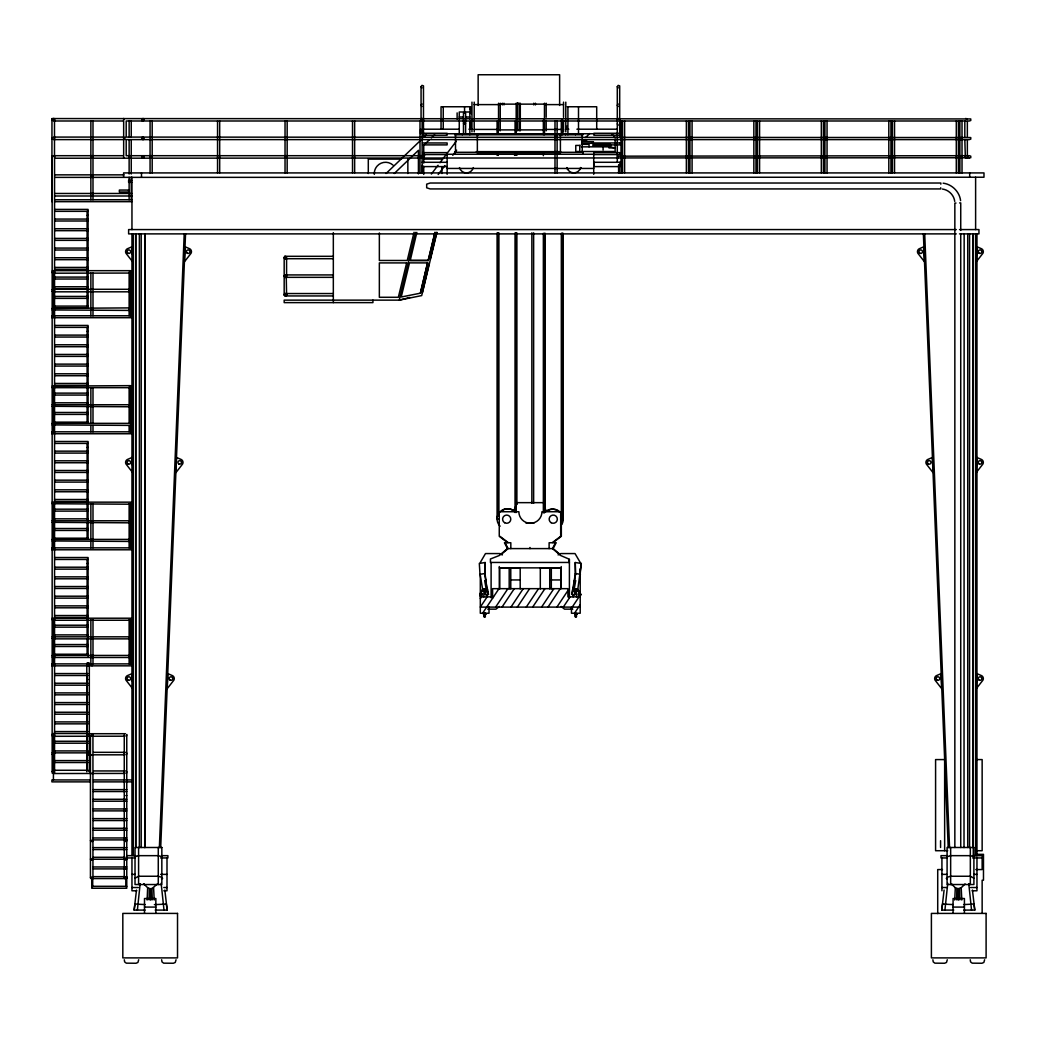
<?xml version="1.0" encoding="UTF-8"?>
<svg xmlns="http://www.w3.org/2000/svg" width="1038" height="1038" viewBox="0 0 1038 1038"><rect width="100%" height="100%" fill="white"/><g stroke="black" fill="none" stroke-linecap="round" stroke-linejoin="round"><path stroke-width="1.5" d="M480.75 596.863L480.75 593.243A2.4 1.713 90 0 1 483.306 591.154M480.828 596.863L480.828 593.243A2.4 1.7 -90 0 1 481.061 592.036M483.851 596.863L483.851 593.243A2.4 1.713 90 0 1 486.407 591.154M484.824 574.299L485.031 573.534L487.043 589.441L484.824 574.299L485.148 562.518L479.322 563.413L479.984 574.299L485.031 573.534L485.148 562.518M150.315 899.881L150.523 888.697L149.368 888.541M957.918 899.881L958.126 888.697L955.453 887.892L951.444 883.948M149.031 899.829L149.368 888.554L147.85 887.892M956.647 899.829L956.854 888.502M940.7 187.8L940.662 188.929L430.147 188.929L426.683 187.8L426.683 184.154L430.147 183.025L940.856 183.025L940.817 184.154M159.372 847.566L184.206 233.887M160.708 847.566L185.543 233.887M147.111 900.024L147.656 887.75L143.841 883.948M954.713 900.024L955.323 887.801M579.723 578.841L581.176 563.413L575.26 562.518L575.376 573.534L571.938 594.424L573.391 594.852A1.635 1.155 90 0 0 574.728 592.724L572.678 589.247L571.938 594.424M572.678 589.247L577.777 589.441L581.306 563.413M137.379 910.092L140.156 883.662M947.759 883.26L944.93 910.092M136.484 890.059L134.149 910.092L145.151 910.092M944.087 890.059L941.764 910.092L953.74 910.092M134.149 910.092L134.953 903.89A179.808 2.53 0.1 0 0 138.093 904.202L138.093 904.202A181.352 2.556 0.1 0 0 145.32 904.565M941.764 910.092L942.556 903.89A180.041 2.53 0.1 0 0 944.865 904.137L945.709 904.202A181.352 2.556 0.1 0 0 952.962 904.565M579.723 594.917C578.854 590.843 577.725 597.81 579.879 594.527M580.527 594.527L580.32 595.254M480.698 595.553L480.192 593.801M481.087 593.58C479.504 597.304 484.214 593.723 480.607 593.502M575.26 562.518L575.571 574.299L573.21 588.909M126.493 735.981L126.766 734.45L126.766 888.243L91.746 888.243L91.746 877.058M126.493 754.6L126.766 753.069M126.493 773.219L126.766 771.675M515.471 152.262L514.524 155.363M414.058 232.278L407.246 260.473L379.35 260.473L379.35 232.953M415.628 232.395L399.254 300.138L284.178 300.138L284.178 302.616L372.927 302.616L372.927 300.138M427.708 262.912L409.491 262.874L401.239 297.011L420.39 293.183L427.565 262.874L420.39 293.183M435.078 232.408L428.292 260.473L410.231 260.473L416.861 232.369M428.149 260.434L434.935 232.369M428.966 264.418L422.362 292.781M430.316 258.851L436.726 232.356M436.959 232.408L421.688 295.583L399.254 300.138L410.036 297.452M92.94 877.525L92.667 878.589L91.123 878.732L90.436 877.759L90.436 735.812L92.94 733.762L92.94 877.525L90.436 877.759M485.031 616.844L485.031 613.237M485.33 616.844L485.33 613.237M576.207 616.844L576.207 613.237M576.492 616.844L576.492 615.3M481.411 592.322L482.411 589.506L487.198 588.909L488.47 594.424L487.004 594.852A1.635 1.155 90 0 1 485.667 592.737L487.717 589.247M486.303 590.959L485.018 592.737A1.635 1.168 -89.9 0 0 486.355 594.852L488.068 594.359M86.79 736.202L87.335 734.787M87.335 753.406L86.79 754.821L124.949 754.821L124.262 753.406M484.175 615.988L484.305 616.844M579.995 169.324L580.709 167.585M513.551 511.345L517.274 502.651L542.666 502.651M479.932 594.138L480.698 593.502M481.126 595.254L481.126 593.801M579.139 594.138L580.579 594.138M569.408 562.453L490.442 562.453L490.442 558.989L499.252 555.525L507.452 548.596L552.501 548.596L555.499 542.744M86.79 771.831L86.79 663.983L87.335 662.971L88.892 663.01L89.32 664.216M611.239 144.944L610.007 144.944M480.309 562.453L485.486 553.565L499.667 553.565L502.418 554.915M482.605 613.237L498.98 588.663M495.632 607.1L507.919 588.663M502.016 607.1L514.303 588.663M510.956 607.1L523.243 588.663M517.339 607.1L529.627 588.663M526.266 607.1L538.553 588.663M532.663 607.1L544.95 588.663M541.589 607.1L553.877 588.663M547.986 607.1L560.273 588.663M556.9 607.1L567.916 590.583M563.297 607.1L570.121 596.863M571.471 608.216L579.048 596.863M574.52 613.237L580.203 604.726M144.152 119.733L143.231 120.992L141.739 120.512L141.739 118.942L143.231 118.462M144.152 138.352L143.231 139.611L141.739 139.131L141.739 137.561L143.231 137.081M52.16 272.709L53.639 273.202L54.56 271.93L53.639 270.671L52.16 271.152M144.152 156.959L143.231 158.23L141.739 157.75L141.739 156.18L143.231 155.7M52.16 291.328L53.639 291.821L54.56 290.549L53.639 289.291L52.16 289.771M130.217 270.671L129.296 271.93L130.217 273.202L131.709 272.709L131.709 271.152L130.217 270.671L53.639 270.671M130.217 289.291L129.296 290.549L130.217 291.821L131.709 291.328L131.709 289.771L130.217 289.291L53.639 289.291M129.296 309.168L130.217 307.897L131.709 308.39L131.709 309.947L130.217 310.427L52.16 309.947M129.296 386.902L130.217 385.643L131.709 386.123L131.709 387.68L52.16 387.68M286.579 295.596L285.1 296.077L284.178 294.805L284.178 257.58L285.1 256.308L286.579 256.801M421.065 119.435L421.065 86.647L421.986 85.376L423.478 85.869L423.478 137.561M421.986 103.995L421.065 105.266L421.986 106.525M284.178 294.805L285.1 293.546L286.579 294.026M52.16 619.764L53.639 620.244L54.56 618.985M52.16 638.383L53.639 638.863L54.56 637.604M52.16 657.002L53.639 657.482L54.56 656.224M52.16 735.812L53.639 736.292L54.56 735.021M52.16 156.18L52.16 773.038L53.639 773.531L54.56 772.259L54.56 541.252M617.286 162.291L617.286 86.647L618.194 85.376L619.686 85.869L619.686 137.561M618.194 103.995L617.286 105.266L618.194 106.525M431.38 174.06L438.075 165.25M439.982 162.719L456.227 141.298M438.179 174.501L444.978 165.535M452.763 155.285L456.642 150.16M480.309 598.576L481.619 596.863M157.465 883.948L151.95 888.554L152.275 899.829M965.081 883.948L961.071 887.905M124.145 157.75L123.665 158.23L123.665 118.462L124.145 118.942M386.071 173.489L420.585 140.364M424.049 137.055L426.346 134.849M394.271 173.502L418.418 150.328L418.418 173.891M424.827 144.178L429.174 140M431.354 137.924L434.611 134.784M585.679 137.444L589.792 133.526M153.598 887.801L154.208 900.024M961.201 887.801L961.811 900.024M501.082 554.539L508.101 548.596L505.104 542.744M499.343 606.439L495.982 609.15L487.717 609.15M961.11 887.879L958.126 888.697M552.501 542.498L560.689 536.309L560.689 511.734M553.15 542.498L561.337 536.309L561.337 520.959M333.328 256.308L284.659 256.308L284.178 257.8L285.437 258.722L286.709 257.8M333.328 274.927L284.659 274.927L284.178 276.419L285.437 277.341L286.709 276.419M333.328 293.546L284.659 293.546L284.178 295.039L285.437 295.947L286.709 295.039M124.262 877.759L126.766 877.525L126.493 878.589L124.949 878.732L124.262 877.759L124.262 734.787L124.949 736.202L53.639 736.292M135.018 878.187L138.586 876.254L158.269 876.254L161.837 877.305M558.081 554.915L560.844 553.565L575.026 553.565L580.203 562.453M52.16 308.39L130.217 307.897M286.579 276.977L285.1 277.457L284.178 276.199L285.1 274.927L286.579 275.407M52.16 386.123L130.217 385.643M52.16 404.742L131.709 404.742L131.709 406.299L130.217 406.779L52.16 406.299M52.16 423.348L131.709 423.348L131.709 424.918L130.217 425.398L52.16 424.918M967.169 157.75L965.677 158.23L964.756 156.959M55.261 158.23L970.764 157.75L970.764 156.18L969.284 155.7L617.999 156.18M52.16 502.158L131.709 502.158L131.709 503.728L130.217 504.209L52.16 503.728M52.16 520.778L131.709 520.778L131.709 522.348L130.217 522.828L52.16 522.348M52.16 539.397L131.709 539.397L131.709 540.954L130.217 541.447L52.16 540.954M52.16 618.207L131.709 618.207L131.709 619.764L130.217 620.244L53.639 620.244M52.16 636.826L131.709 636.826L131.709 638.383L130.217 638.863L53.639 638.863M52.16 655.432L131.709 655.432L131.709 657.002L130.217 657.482L53.639 657.482M52.16 734.242L53.639 733.762M52.16 752.861L53.639 752.381L54.56 753.64L53.639 754.911L52.16 754.418M52.16 771.481L53.639 771L54.56 772.259M135.018 856.726L138.586 855.662L158.269 855.662L161.837 856.726M947.084 856.726L950.652 855.662L970.335 855.662L973.904 856.726M947.084 877.305L950.652 876.254L970.335 876.254L973.904 878.187M52.16 156.427L53.639 156.089L54.56 156.959L54.56 538.683M151.95 888.541L150.523 888.697M959.553 888.541L959.89 899.829M486.031 580.385L484.681 580.592L486.147 588.909L482.657 589.441L480.075 574.299M955.959 203.059L954.843 203.098L954.843 847.488M959.605 202.942L960.734 202.903L960.734 230.436M520.194 568.188L510.774 568.253L520.194 568.188L520.194 588.896M560.741 568.188L551.321 568.253L560.741 568.188L560.741 588.896M516.184 103.761L518.598 103.216M519.169 103.761L520.298 103.761M500.238 104.137L544.47 104.137M474.21 104.604L499.187 104.604M544.82 104.604L563.543 104.604M567.215 106.758L596.707 106.758L596.707 129.205M459.263 117.009L463.48 117.009M465.608 117.009L469.838 117.009M123.237 120.992L53.639 120.992L54.56 119.733L53.639 118.462L52.16 118.942L52.16 120.512M463.48 123.301L465.608 123.301M422.194 129.205L459.263 129.205M468.929 129.205L472.147 129.205M565.606 129.205L568.837 129.205M576.894 129.205L617.169 129.205M474.21 129.426L497.02 129.426M546.17 129.426L563.543 129.426M500.238 129.893L542.9 129.893M422.596 133.279L447.131 133.279L447.131 135.212L422.596 135.212M446.249 133.746L594.618 133.746M123.237 137.081L53.639 137.081L54.56 138.352L53.639 139.611L123.237 139.611M581.903 140.571L586.626 140.571M581.799 141.713L593.489 141.713M422.596 142.959L447.131 142.959L447.131 144.892L422.596 144.892M581.799 143.309L593.489 143.309M592.698 144.139L610.149 144.139M581.319 144.373L589.052 144.373L589.052 146.838M592.698 145.735L611.33 145.735M581.319 146.838L608.93 146.838L615.132 147.902L608.93 147.902M476.325 151.639L560.637 151.639M581.384 151.509L615.132 151.509L615.132 138.936M454.735 152.301L497.306 152.301L498.266 155.363L498.253 152.08M516.483 152.301L543.64 152.301M583.032 152.301L559.625 152.301L559.625 154.26M422.596 152.625L447.131 152.625L447.131 174.293M476.844 152.677L560.676 152.677M447.131 154.26L593.723 154.26L593.723 174.293M422.596 154.558L447.131 154.558M123.237 155.7L53.639 155.7L54.56 156.959M424.672 155.7L126.195 155.7L126.195 139.611L969.284 139.611L970.764 139.131L970.764 137.561L126.195 137.081L126.195 120.992L969.284 120.992L970.764 120.512L970.764 118.942L51.965 118.566L51.9 201.67M401.537 159.099L368.295 159.099L368.295 173.528M423.634 159.073L441.916 159.073M421.986 162.291L447.131 162.291M422.596 166.599L447.131 166.599M447.131 168.441L593.723 168.441M55.235 174.851L123.963 174.851M55.235 177.381L983.985 177.226L983.985 172.918L123.6 172.918L123.6 177.226M131.709 180.391L128.621 180.391L128.621 182.325L131.709 182.325M55.235 193.47L131.956 193.47M55.235 196L131.956 196M55.105 199.737L131.956 199.737M55.105 201.67L131.956 201.67M54.599 209.404L88.074 209.404L88.074 308.039L54.638 308.039M54.638 211.337L88.074 211.337M87.101 215.359L88.074 215.359M54.599 219.07L88.074 219.07M54.638 221.003L88.074 221.003M54.599 228.736L88.074 228.736M956.283 229.58L128.621 229.58L128.621 233.887L956.283 233.887M959.514 229.58L978.951 229.58L978.951 233.887L959.514 233.887M54.638 230.683L88.074 230.683M54.599 238.416L88.074 238.416M54.638 240.349L88.074 240.349M54.599 248.082L88.074 248.082M54.638 250.015L88.074 250.015M54.599 257.748L88.074 257.748M285.437 258.722L333.328 258.722M54.638 259.682L88.074 259.682M410.231 260.473L428.292 260.473M132.643 261.81L126.026 253.324A3.296 3.296 0 0 1 127.233 248.822L132.098 246.72L132.371 254.258M54.599 267.428L88.074 267.428M54.638 269.361L88.074 269.361M53.639 273.202L131.255 273.059L131.255 315.773M54.599 277.094L88.074 277.094M285.437 277.341L333.328 277.341M54.638 279.027L88.074 279.027M54.599 286.76L88.074 286.76M54.638 288.694L88.074 288.694M53.639 291.821L130.217 291.821M285.437 295.947L333.328 295.947M54.599 296.427L88.074 296.427M54.638 298.373L88.074 298.373M54.599 306.106L88.074 306.106M131.956 315.773L51.9 315.773L51.9 317.706L131.956 317.706M54.599 325.439L88.074 325.439L88.074 422.479M54.638 327.372L88.074 327.372M87.101 331.394L88.074 331.394M54.599 335.118L88.074 335.118M54.638 337.052L88.074 337.052M54.599 344.785L88.074 344.785M54.638 346.718L88.074 346.718M54.599 354.451L88.074 354.451M54.638 356.384L88.074 356.384M54.599 364.13L88.074 364.13M54.638 366.064L88.074 366.064M54.599 373.797L88.074 373.797M54.638 375.73L88.074 375.73M54.599 383.463L88.074 383.463M54.638 385.396L88.074 385.396M54.599 393.13L88.074 393.13M54.638 395.063L88.074 395.063M54.599 402.809L88.074 402.809M54.599 412.475L88.074 412.475M54.638 414.409L88.074 414.409M54.599 422.142L88.074 422.142M131.956 431.821L51.9 431.821L51.9 433.754L131.956 433.754M54.599 441.487L88.074 441.487L88.074 538.527M54.638 443.421L88.074 443.421M87.101 447.443L88.074 447.443M54.599 451.154L88.074 451.154M54.638 453.087L88.074 453.087M54.599 460.82L88.074 460.82M54.638 462.753L88.074 462.753M54.599 470.499L88.074 470.499M54.638 472.433L88.074 472.433M132.643 472.55L126.026 464.064A3.296 3.296 0 0 1 127.233 459.562L132.098 457.447L132.371 464.998M54.599 480.166L88.074 480.166M54.638 482.099L88.074 482.099M54.599 489.832L88.074 489.832M54.638 491.765L88.074 491.765M54.599 499.512L88.074 499.512M54.638 501.445L88.074 501.445M54.599 509.178L88.074 509.178M54.638 511.111L88.074 511.111M561.337 511.734L541.953 511.734A11.548 11.548 0 0 1 530.405 523.282A11.548 11.548 0 0 1 518.857 511.747L499.252 511.734L499.252 536.309L507.452 542.498M54.599 518.844L88.074 518.844M498.253 518.974L497.085 518.974L497.085 232.888M561.869 519.376L563.141 519.376L563.141 233.291M525.825 522.931L534.129 522.931M54.599 528.511L88.074 528.511M54.638 530.444L88.074 530.444M54.599 538.19L88.074 538.19M131.956 547.856L51.9 547.856L51.9 549.79L131.956 549.79M54.599 557.523L88.074 557.523L88.074 656.159M54.638 559.456L88.074 559.456M87.101 563.478L88.074 563.478M54.599 567.202L88.074 567.202M499.291 567.877L561.221 567.877M54.638 569.135L88.074 569.135M54.599 576.869L88.074 576.869M54.638 578.802L88.074 578.802M510.774 579.944L520.194 579.944M551.321 579.944L560.741 579.944M54.599 586.535L88.074 586.535M54.638 588.468L88.074 588.468M481.892 590.959L485.654 590.959M574.092 590.959L578.529 590.959M54.599 596.201L88.074 596.201M480.309 596.863L493.517 596.863M580.203 596.863L567.916 596.863L567.916 588.663L492.596 588.663L492.596 598.251M54.638 598.135L88.074 598.135M54.599 605.881L88.074 605.881M580.203 607.1L480.309 607.1L487.133 596.863L487.263 594.45M54.638 607.814L88.074 607.814M572.781 609.15L564.516 609.15L561.169 606.439M483.5 614.198L485.836 614.198M574.663 614.198L577.011 614.198M483.5 614.353L485.836 614.353M574.663 614.353L577.011 614.353M54.599 615.547L88.074 615.547M54.638 617.48L88.074 617.48M54.599 625.213L88.074 625.213M54.638 627.147L88.074 627.147M54.599 634.893L88.074 634.893M54.599 644.559L88.074 644.559M54.638 646.492L88.074 646.492M54.599 654.225L88.074 654.225M131.956 663.892L51.9 663.892L51.9 665.838L131.956 665.838M54.599 673.571L88.074 673.571M54.638 675.504L88.074 675.504M87.101 679.527L88.074 679.527M54.599 683.238L88.074 683.238M54.638 685.171L88.074 685.171M132.643 688.687L126.026 680.214A3.296 3.296 0 0 1 127.233 675.699L132.098 673.597L132.371 681.136M54.599 692.904L88.074 692.904M54.638 694.837L88.074 694.837M54.599 702.583L88.074 702.583M54.638 704.517L88.074 704.517M54.599 712.25L88.074 712.25M54.638 714.183L88.074 714.183M54.599 721.916L88.074 721.916M54.638 723.849L88.074 723.849M54.599 731.582L88.074 731.582M54.638 733.516L88.074 733.516M125.39 733.71L88.892 733.71L89.32 734.45M54.599 741.262L88.074 741.262M54.638 743.195L88.074 743.195M54.599 750.928L88.074 750.928M93.654 752.329L125.39 752.329M54.638 752.861L88.074 752.861M975.616 759.582L982.143 759.582L982.143 850.719L975.616 850.719M54.599 760.595L88.074 760.595M54.638 762.528L88.074 762.528M54.599 770.274L88.074 770.274M93.654 770.949L125.39 770.949M53.639 773.531L124.949 773.427L124.262 772.025M90.41 779.94L51.9 779.94L51.9 781.874L90.332 781.874M93.537 779.94L131.956 779.94M93.537 781.874L131.956 781.874M93.303 789.607L125.183 789.607M126.117 789.607L126.766 789.607M93.342 791.54L125.429 791.54M125.806 791.54L126.766 791.54M125.806 795.562L126.766 795.562M93.303 799.273L125.183 799.273M125.806 799.273L126.766 799.273M93.342 801.206L125.429 801.206M125.806 801.206L126.766 801.206M93.303 808.952L125.183 808.952M125.806 808.952L126.766 808.952M93.342 810.886L125.429 810.886M125.806 810.886L126.766 810.886M93.303 818.619L125.183 818.619M125.806 818.619L126.766 818.619M93.342 820.552L125.429 820.552M125.806 820.552L126.766 820.552M93.303 828.285L125.183 828.285M125.806 828.285L126.766 828.285M93.342 830.218L125.429 830.218M125.806 830.218L126.766 830.218M93.303 837.964L125.183 837.964M125.806 837.964L126.766 837.964M93.342 839.898L125.429 839.898M125.806 839.898L126.766 839.898M93.303 847.631L125.183 847.631M125.806 847.631L126.766 847.631M93.342 849.564L125.429 849.564M125.806 849.564L126.766 849.564M947.746 850.719L935.588 850.719L935.588 759.582L944.645 759.582L944.645 850.719M126.766 855.662L135.641 855.662M161.565 855.662L167.897 855.662L167.897 857.946L160.631 857.946M947.357 855.662L941.025 855.662L941.025 857.946L947.357 857.946M972.658 855.662L982.143 855.662L982.143 869.572L975.798 869.572M93.303 857.297L125.183 857.297M126.766 857.946L135.148 857.946L135.135 855.662M972.658 857.946L982.143 857.946M93.342 859.23L125.429 859.23M125.806 859.23L126.766 859.23M93.303 866.964L125.183 866.964M125.806 866.964L126.766 866.964M93.342 868.897L125.429 868.897M125.806 868.897L126.766 868.897M942.478 869.572L937.716 869.572L937.716 913.622M131.956 874.372L135.148 874.372M160.631 874.372L167.001 874.372M941.92 874.372L946.708 874.372M973.774 874.372L976.966 874.372M93.303 876.643L125.183 876.643M125.806 876.643L126.766 876.643M91.746 878.576L126.766 878.576M91.746 886.309L126.766 886.309M131.956 887.529L138.326 887.529M163.809 887.529L167.001 887.529M941.92 887.529L946.708 887.529M970.595 887.529L976.966 887.529M136.744 890.786L131.956 890.786L131.956 857.946M163.809 890.786L167.001 890.786L167.001 857.946M972.178 890.786L976.966 890.786L976.966 857.946M144.503 907.082L155.843 907.082M953.079 907.082L964.419 907.082M155.181 910.092L167.157 910.092L164.834 890.033M963.77 910.092L974.773 910.092L972.45 890.033M482.411 589.506L486.809 589.519M573.573 589.506L578.01 589.519L579.165 592.737A1.635 1.155 90 0 1 579.217 593.152M574.585 592.322L575.247 592.322M88.892 663.178L87.335 663.126L86.79 664.437L88.009 665.099M87.335 663.425L88.892 663.464L89.32 664.502M580.437 574.299L575.376 573.534L575.571 574.299M574.377 580.385L575.714 580.592L574.248 588.909L578.01 589.519M943.14 183.181C952.015 184.245 959.514 191.745 960.591 200.619M942.374 189.046C948.654 189.798 953.974 195.105 954.726 201.398M572.366 594.359L574.053 594.852A1.635 1.155 -89.9 0 0 575.389 592.724L574.754 590.959M965.677 118.462L967.169 118.942M618.194 118.462L619.686 118.942M421.986 118.462L423.478 118.942M86.79 663.983L88.009 664.657M86.79 664.138L88.009 664.813M488.47 594.424L487.432 590.246M90.436 735.812L91.123 736.292M90.436 754.418L91.123 754.911M90.436 773.038L91.123 773.531M499.914 536.309L508.101 542.498M560.17 554.539L553.15 548.596L556.147 542.744L549.115 542.744L549.115 548.596M552.501 548.596L560.689 555.525L568.759 558.989L568.759 562.453M580.086 593.58L580.579 594.917L579.295 595.254M965.314 156.18L964.821 139.611M966.871 157.75L967.351 158.23L967.351 139.87M611.927 134.084L615.132 137.444M951.625 884.129L952.495 885.116M144.023 884.129L144.879 885.116M968.363 156.959L969.284 158.23M617.286 86.647L618.194 87.906M617.286 123.872L618.194 125.144M617.286 156.959L618.194 158.23M421.065 86.647L421.986 87.906M284.178 257.58L285.1 258.838L286.579 258.358L286.579 275.706M53.639 307.897L54.56 309.168M53.639 385.643L54.56 386.902M53.639 404.249L54.56 405.521M129.296 637.604L130.217 638.863M129.296 656.224L130.217 657.482M88.892 752.329L89.32 753.069M88.892 770.949L89.32 771.675L89.32 664.061M507.452 548.596L504.442 542.744L510.826 542.744L510.826 548.596M544.535 506.998L546.39 511.345M567.578 169.324L566.865 167.585A7.188 7.188 0 0 0 580.722 167.585M286.216 274.927L286.579 294.312M286.216 293.546L286.631 294.818M575.467 616.844L575.467 613.237M575.182 616.844L575.182 613.237M484.006 616.844L484.006 613.237M481.074 592.97A1.557 1.103 -90 0 0 479.971 594.527L480.036 594.917M974.773 910.092L973.968 903.89A179.808 2.53 -0.1 0 1 970.828 904.202A181.352 2.556 -0.1 0 1 963.601 904.565M167.157 910.092L166.365 903.89A180.041 2.53 -0.1 0 1 164.056 904.137L163.213 904.202A181.352 2.556 -0.1 0 1 154.39 904.617M163.991 910.092L161.162 883.26M971.542 910.092L968.765 883.662M924.715 233.887L949.549 847.566M923.379 233.887L948.213 847.566M958.398 888.697L958.606 899.881M150.795 888.697L151.003 899.881M984.621 959.774L983.842 962.46L981.948 963.251L972.217 963.16L970.582 961.902L970.232 959.774M982.143 912.571L982.143 880.211L983.479 880.211L983.479 854.339L976.836 854.339L976.836 855.662M976.966 233.887L976.966 855.662M975.616 177.226L975.616 229.58M975.616 233.887L975.616 855.662M973.281 233.887L973.281 855.662M973.138 233.887L973.138 847.488M970.335 847.488L970.335 884.532M969.687 172.918L969.687 177.226M969.557 233.887L969.557 847.488M967.727 233.887L967.727 847.488M967.351 121.524L967.351 136.821M964.821 120.992L964.821 137.081M964.419 913.284L964.419 898.532L953.079 898.532L953.079 913.284M964.159 233.887L964.017 847.566M962.018 120.992L962.018 172.918M960.734 233.68L960.734 847.488M959.89 120.992L959.89 172.918M958.424 120.992L958.424 172.918M956.296 120.992L956.296 172.918M950.652 847.488L950.652 884.532M947.279 959.774L946.487 962.46L944.593 963.251L934.862 963.16L933.24 961.902L932.877 959.774M941.92 857.946L941.92 890.786M940.571 840.702L940.571 847.488M894.535 120.992L894.535 172.918M892.408 120.992L892.408 172.918M890.941 120.992L890.941 172.918M888.813 120.992L888.813 172.918M827.052 120.992L827.052 172.918M824.925 120.992L824.925 172.918M823.458 120.992L823.458 172.918M821.33 120.992L821.33 172.918M759.569 120.992L759.569 172.918M757.442 120.992L757.442 172.918M755.975 120.992L755.975 172.918M753.848 120.992L753.848 172.918M692.087 120.992L692.087 172.918M689.959 120.992L689.959 172.918M688.492 120.992L688.492 172.918M686.365 120.992L686.365 172.918M624.604 120.992L624.604 172.918M622.476 120.992L622.476 172.918M621.009 120.992L621.009 172.918M618.882 165.055L618.882 172.918M618.609 165.055L618.609 172.918M617.999 156.959L617.999 158.23M603.091 146.462L603.091 150.03M583.032 133.746L583.032 134.784L454.735 134.784L454.735 133.746M583.032 151.639L583.032 154.26M582.24 134.784L582.24 152.301M580.203 568.759L580.203 613.237L571.471 613.237L571.471 607.1M579.762 596.863L579.762 593.243A2.4 1.713 -90 0 0 579.697 592.62M579.671 596.863L579.671 593.243A2.4 1.7 90 0 0 577.543 590.92M578.503 106.758L578.503 133.746M576.544 596.863L576.544 593.243A2.4 1.7 90 0 0 574.416 590.92M575.467 133.746L575.467 134.784M573.158 594.45L573.158 596.863M569.408 559.223L569.408 597.758M567.916 106.758L567.916 134.784M567.215 125.806L567.215 128.984M565.788 102.139L565.788 119.072M565.788 120.564L565.788 131.891M565.502 133.746L565.502 134.784M563.543 102.139L563.543 117.333M563.543 120.473L563.543 131.891M562.492 120.148L562.492 134.693M562.492 233.291L562.492 519.376M561.986 233.291L561.986 512.902M561.324 120.148L561.324 134.693M561.324 233.291L561.324 517.754M561.221 566.553L561.221 588.39M560.403 134.784L560.403 152.301M559.625 105.448L559.625 74.749L478.142 74.749L478.142 105.448M559.625 133.746L559.625 134.784M557.121 120.992L557.121 172.918M554.993 120.992L554.993 172.918M551.321 568.188L551.321 588.896M549.738 588.896L549.738 568.188L540.305 568.188L540.305 588.896M546.17 103.216L546.17 117.307M546.17 120.473L546.17 130.814M545.171 233.291L545.171 509.671M544.47 103.216L544.47 119.24M544.509 120.148L544.509 134.693M544.509 233.291L544.509 512.902M543.354 120.148L543.354 134.693M543.354 152.469L543.354 155.7M543.354 233.291L543.354 512.902M535.452 103.216L535.452 104.916M533.766 103.216L533.766 104.916M533.636 232.81L533.636 503.274M531.858 232.81L531.858 503.274M529.977 547.493L529.977 548.596M520.298 103.216L520.298 119.111M520.298 121.42L520.298 130.814M519.169 103.216L519.169 119.111M519.169 121.42L519.169 130.814M517.456 103.216L517.456 104.916M517.313 103.216L517.313 119.111M517.313 121.42L517.313 130.814M516.885 152.08L516.885 155.311M516.885 232.888L516.885 504.429M516.184 103.216L516.184 119.111M516.236 121.368L516.236 134.291M516.236 152.08L516.236 155.311M516.236 232.888L516.236 512.513M515.717 152.08L515.717 155.311M515.717 232.888L515.717 504.429M515.069 121.368L515.069 134.291M515.069 152.08L515.069 155.311M515.069 232.888L515.069 512.513M510.774 568.188L510.774 588.896M509.191 588.896L509.191 568.188L499.758 568.188L499.758 588.896M504.001 103.216L504.001 104.916M502.301 103.216L502.301 104.916M500.238 103.216L500.238 119.24M500.238 120.343L500.238 130.814M499.291 566.553L499.291 588.39M498.902 232.888L498.902 514.134M498.538 103.216L498.538 119.111M498.538 121.42L498.538 130.814M498.253 121.368L498.253 134.291M498.253 232.888L498.253 515.743M497.747 232.888L497.747 514.134M497.085 121.368L497.085 134.291M497.085 152.08L497.085 155.311M491.104 562.453L491.104 597.758M489.028 607.1L489.028 613.237L480.309 613.237L480.309 575.078M478.142 133.746L478.142 134.784M478.142 152.301L478.142 154.26M477.35 134.784L477.35 152.301M474.21 102.139L474.21 119.279M474.21 120.564L474.21 131.891M471.966 102.139L471.966 119.279M471.966 120.564L471.966 131.891M470.538 113.116L470.538 106.758L441.046 106.758L441.046 129.205M470.538 121.044L470.538 128.984M469.838 106.758L469.838 109.963M469.838 119.072L469.838 112L465.608 112L465.608 133.746M469.838 121.576L469.838 134.784M464.557 106.758L464.557 113.116M464.557 121.044L464.557 124.223M463.48 133.746L463.48 112L459.263 112L459.263 119.072M462.286 133.746L462.286 134.784M459.263 120.564L459.263 133.746M457.122 112.895L457.122 119.072M455.513 134.784L455.513 152.301M454.735 151.639L454.735 154.26M443.252 106.758L443.252 128.984M441.916 167.105L441.916 173.515M423.738 145.229L423.738 163.07M423.738 166.314L423.738 174.41M423.478 156.959L423.478 158.23M422.401 165.055L422.401 172.918M422.129 120.992L422.129 172.918M420.585 129.205L420.585 133.746M420.001 120.992L420.001 172.918M407.856 159.099L407.856 173.528M354.646 120.992L354.646 172.918M352.518 120.992L352.518 172.918M333.328 232.681L333.328 302.616M287.163 120.992L287.163 172.918M285.035 120.992L285.035 172.918M219.68 120.992L219.68 172.918M217.552 120.992L217.552 172.918M176.045 959.774L175.253 962.46L173.359 963.251L163.641 963.16L162.006 961.902L161.643 959.774M158.269 847.488L158.269 884.532M155.843 913.284L155.843 898.532L144.503 898.532L144.503 913.284M152.197 120.992L152.197 172.918M150.069 120.992L150.069 172.918M144.905 847.566L144.905 233.887L144.762 847.488M142.816 119.733L142.816 120.862M142.816 138.352L142.816 139.481M142.816 156.959L142.816 158.1M141.492 172.918L141.492 177.226M141.194 233.887L141.194 847.488M139.364 233.887L139.364 847.488M138.586 847.488L138.586 884.532M138.69 959.774L137.911 962.46L136.004 963.251L126.286 963.16L124.651 961.902L124.288 959.774M135.783 233.887L135.783 847.488M135.641 233.887L135.641 847.566M133.305 233.887L133.305 855.662M131.956 177.226L131.956 229.58M131.956 233.887L131.956 855.662M131.255 120.992L131.255 137.068M131.255 140.273L131.255 174.021M131.255 177.239L131.255 199.737M131.255 387.68L131.255 431.821M131.255 503.728L131.255 547.856M131.255 619.764L131.255 663.892M130.632 271.93L130.632 315.773M130.632 386.902L130.632 431.821M130.632 502.95L130.632 547.856M130.632 618.985L130.632 663.892M129.127 120.992L129.127 137.068M129.127 140.273L129.127 174.021M129.127 177.239L129.127 199.737M129.127 273.059L129.127 315.773M129.127 387.68L129.127 422.362M129.127 425.515L129.127 431.821M129.127 503.728L129.127 547.856M129.127 619.764L129.127 663.892M125.806 878.576L125.806 886.647M124.923 137.081L124.923 139.611M92.992 120.992L92.992 199.737M92.992 273.059L92.992 315.773M92.992 387.68L92.992 422.362M92.992 425.515L92.992 431.821M92.992 503.728L92.992 547.856M92.992 619.764L92.992 663.892M92.706 877.058L92.706 886.647M92.019 663.892L92.019 665.838M90.864 120.992L90.864 199.737M90.864 273.059L90.864 315.773M90.864 387.68L90.864 422.362M90.864 425.515L90.864 431.821M90.864 503.728L90.864 547.856M90.864 619.764L90.864 663.892M87.101 211.337L87.101 306.444M87.101 327.372L87.101 403.302M87.101 406.286L87.101 422.479M87.101 443.421L87.101 500.173M87.101 503.365L87.101 519.35M87.101 522.322L87.101 538.527M87.101 559.456L87.101 616.209M87.101 619.414L87.101 635.386M87.101 638.37L87.101 654.563M87.101 675.504L87.101 732.257M87.101 735.073L87.101 751.434M87.101 754.405L87.101 770.598M54.495 118.566L54.495 156.764M53.639 386.902L53.639 422.194M53.639 425.398L53.639 431.821M53.639 504.546L53.639 547.856M53.639 618.985L53.639 663.892M53.418 733.399L53.418 779.94M53.223 271.93L53.223 315.773M53.223 404.392L53.223 405.521M53.223 423.011L53.223 425.269M53.223 502.95L53.223 504.079M53.223 520.427L53.223 522.698M53.223 539.046L53.223 541.304M53.223 618.985L53.223 620.114M53.223 637.604L53.223 638.733M53.223 656.224L53.223 657.352M53.223 735.021L53.223 736.163M53.223 753.64L53.223 754.769M53.223 771.13L53.223 773.388M52.16 137.561L52.16 139.131M470.253 111.974A8.499 6.007 90 0 1 471.213 113.739M471.213 122.237A8.499 6.007 90 0 1 470.253 123.989M947.46 878.927A220.873 14.61 0.7 0 1 946.28 878.343M162.642 878.343A220.873 14.61 -0.7 0 1 161.461 878.927M561.83 514.251A10.237 10.237 0 0 1 561.83 524.488M547.843 510.501A10.237 10.237 0 0 1 560.196 512.136M502.846 510.112A10.237 10.237 0 0 1 513.083 510.112M561.169 514.251A10.237 10.237 0 0 1 561.169 524.488M545.067 512.136A10.237 10.237 0 0 1 559.547 512.136M500.069 526.214A10.237 10.237 0 0 1 500.069 511.734A10.237 10.237 0 0 1 514.55 511.734M480.983 596.097A1.557 1.103 90 0 1 480.023 593.749A1.557 1.103 90 0 1 481.943 593.749A1.557 1.103 90 0 1 480.983 596.097A1.557 1.103 -90 0 1 479.971 594.527M579.528 592.97A1.557 1.103 -90 0 1 580.631 594.527A1.557 1.103 -90 0 1 579.528 596.097M392.974 165.068A11.223 11.223 0 0 0 377.079 166.145A11.353 11.353 0 0 0 374.316 174.345M473.38 167.585A7.188 7.188 0 0 1 459.497 167.585M167.754 673.597L167.209 688.687L173.826 680.214A3.296 3.296 0 0 0 172.619 675.699L167.754 673.597M176.499 457.447L175.954 472.55L182.571 464.064A3.296 3.296 0 0 0 181.365 459.562L176.499 457.447M184.959 246.72L184.414 261.81L191.031 253.324A3.296 3.296 0 0 0 189.824 248.822L184.959 246.72M976.823 246.72L976.278 261.81L982.895 253.324A3.296 3.296 0 0 0 981.689 248.822L976.823 246.72M976.823 457.447L976.278 472.55L982.895 464.064A3.296 3.296 0 0 0 981.689 459.562L976.823 457.447M976.823 673.597L976.278 688.687L982.895 680.214A3.296 3.296 0 0 0 981.689 675.699L976.823 673.597M406.662 262.912L398.345 297.283L379.35 297.283L379.35 262.912L406.662 262.912M92.94 840.287L92.667 841.351L91.123 841.494L90.436 840.52L92.94 840.287M92.94 858.906L92.667 859.97L91.123 860.113L90.436 859.14L92.94 858.906M126.766 840.287L126.493 841.351L124.949 841.494L124.262 840.52L126.766 840.287M126.766 858.906L126.493 859.97L124.949 860.113L124.262 859.14L126.766 858.906M592.477 141.985L593.087 143.049L592.477 141.985M923.963 246.72L919.097 248.822A3.296 3.296 0 0 0 917.89 253.324L924.508 261.81L923.963 246.72M932.422 457.447L927.557 459.562A3.296 3.296 0 0 0 926.35 464.064L932.967 472.55L932.422 457.447M941.168 673.597L936.302 675.699A3.296 3.296 0 0 0 935.095 680.214L941.713 688.687L941.168 673.597M619.946 133.279L593.879 133.279L593.879 135.212L619.946 135.212L619.946 133.279M619.946 142.959L593.879 142.959L593.879 144.892L619.946 144.892L619.946 142.959M579.775 145.424L575.766 145.424L575.766 151.509L579.775 151.509L579.775 145.424M619.946 152.625L593.879 152.625L593.879 154.558L619.946 154.558L619.946 152.625M619.946 162.291L593.879 162.291L593.879 166.599L619.946 166.599L619.946 162.291M128.621 190.058L119.357 190.058L119.357 191.991L128.621 191.991L128.621 190.058M161.837 847.488L135.018 847.488L135.018 884.532L161.837 884.532L161.837 847.488M973.904 847.488L947.084 847.488L947.084 884.532L973.904 884.532L973.904 847.488M177.524 913.414L122.821 913.414L122.821 957.892L177.524 957.892L177.524 913.414M986.1 913.414L931.397 913.414L931.397 957.892L986.1 957.892L986.1 913.414M979.158 680.098A1.778 1.778 0 0 0 981.805 678.567A1.778 1.778 0 0 0 979.158 677.023A1.778 1.778 0 0 0 979.158 680.098M937.067 680.098A1.778 1.778 0 0 0 939.727 678.567A1.778 1.778 0 0 0 937.067 677.023A1.778 1.778 0 0 0 937.067 680.098M979.158 463.947A1.778 1.778 0 0 0 981.805 462.416A1.778 1.778 0 0 0 979.158 460.885A1.778 1.778 0 0 0 979.158 463.947M928.322 463.947A1.778 1.778 0 0 0 930.982 462.416A1.778 1.778 0 0 0 928.322 460.885A1.778 1.778 0 0 0 928.322 463.947M919.863 253.22A1.778 1.778 0 0 0 922.523 251.676A1.778 1.778 0 0 0 919.863 250.145A1.778 1.778 0 0 0 919.863 253.22M979.158 253.22A1.778 1.778 0 0 0 981.805 251.676A1.778 1.778 0 0 0 979.158 250.145A1.778 1.778 0 0 0 979.158 253.22M127.998 680.098A1.778 1.778 0 0 0 130.658 678.567A1.778 1.778 0 0 0 127.998 677.023A1.778 1.778 0 0 0 127.998 680.098M170.076 680.098A1.778 1.778 0 0 0 172.736 678.567A1.778 1.778 0 0 0 170.076 677.023A1.778 1.778 0 0 0 170.076 680.098M127.998 463.947A1.778 1.778 0 0 0 130.658 462.416A1.778 1.778 0 0 0 127.998 460.885A1.778 1.778 0 0 0 127.998 463.947M178.834 463.947A1.778 1.778 0 0 0 181.481 462.416A1.778 1.778 0 0 0 178.834 460.885A1.778 1.778 0 0 0 178.834 463.947M187.281 253.22A1.778 1.778 0 0 0 189.941 251.676A1.778 1.778 0 0 0 187.281 250.145A1.778 1.778 0 0 0 187.281 253.22M127.998 253.22A1.778 1.778 0 0 0 130.658 251.676A1.778 1.778 0 0 0 127.998 250.145A1.778 1.778 0 0 0 127.998 253.22M504.637 522.724A4.1 4.1 0 0 0 510.787 519.169A4.1 4.1 0 0 0 504.637 515.626A4.1 4.1 0 0 0 504.637 522.724M551.191 522.724A4.1 4.1 0 0 0 557.341 519.169A4.1 4.1 0 0 0 551.191 515.626A4.1 4.1 0 0 0 551.191 522.724M578.763 593.295A1.557 1.103 90 0 0 579.009 595.968A1.557 1.103 90 0 0 580.527 594.32A1.557 1.103 90 0 0 578.763 593.295"/></g></svg>
